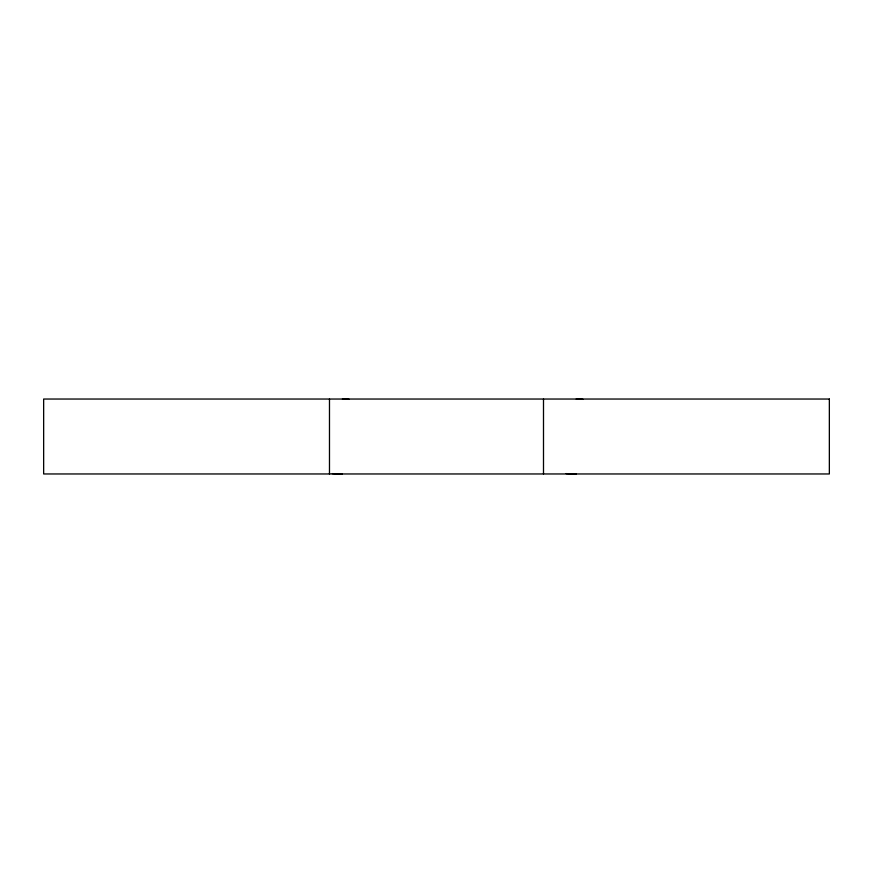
<?xml version="1.0" encoding="UTF-8"?>
<svg xmlns="http://www.w3.org/2000/svg" width="873" height="873" viewBox="0 0 873 873"><rect width="100%" height="100%" fill="white"/><g stroke="black" fill="none" stroke-linecap="round" stroke-linejoin="round"><path stroke-width="1.31" d="M543.497 399.037L543.497 473.963M329.481 399.037L329.481 473.963M342.412 399.037A32.596 3.306 -5.9 0 1 349.255 399.376M342.412 473.952A32.596 3.306 5.9 0 1 332.34 473.613M576.202 399.037A32.596 3.306 -5.9 0 1 583.044 399.376M576.202 473.952A32.596 3.306 5.9 0 1 566.13 473.613M829.35 399.037L43.65 399.037L43.65 473.963L829.35 473.963L829.35 399.037"/></g></svg>
